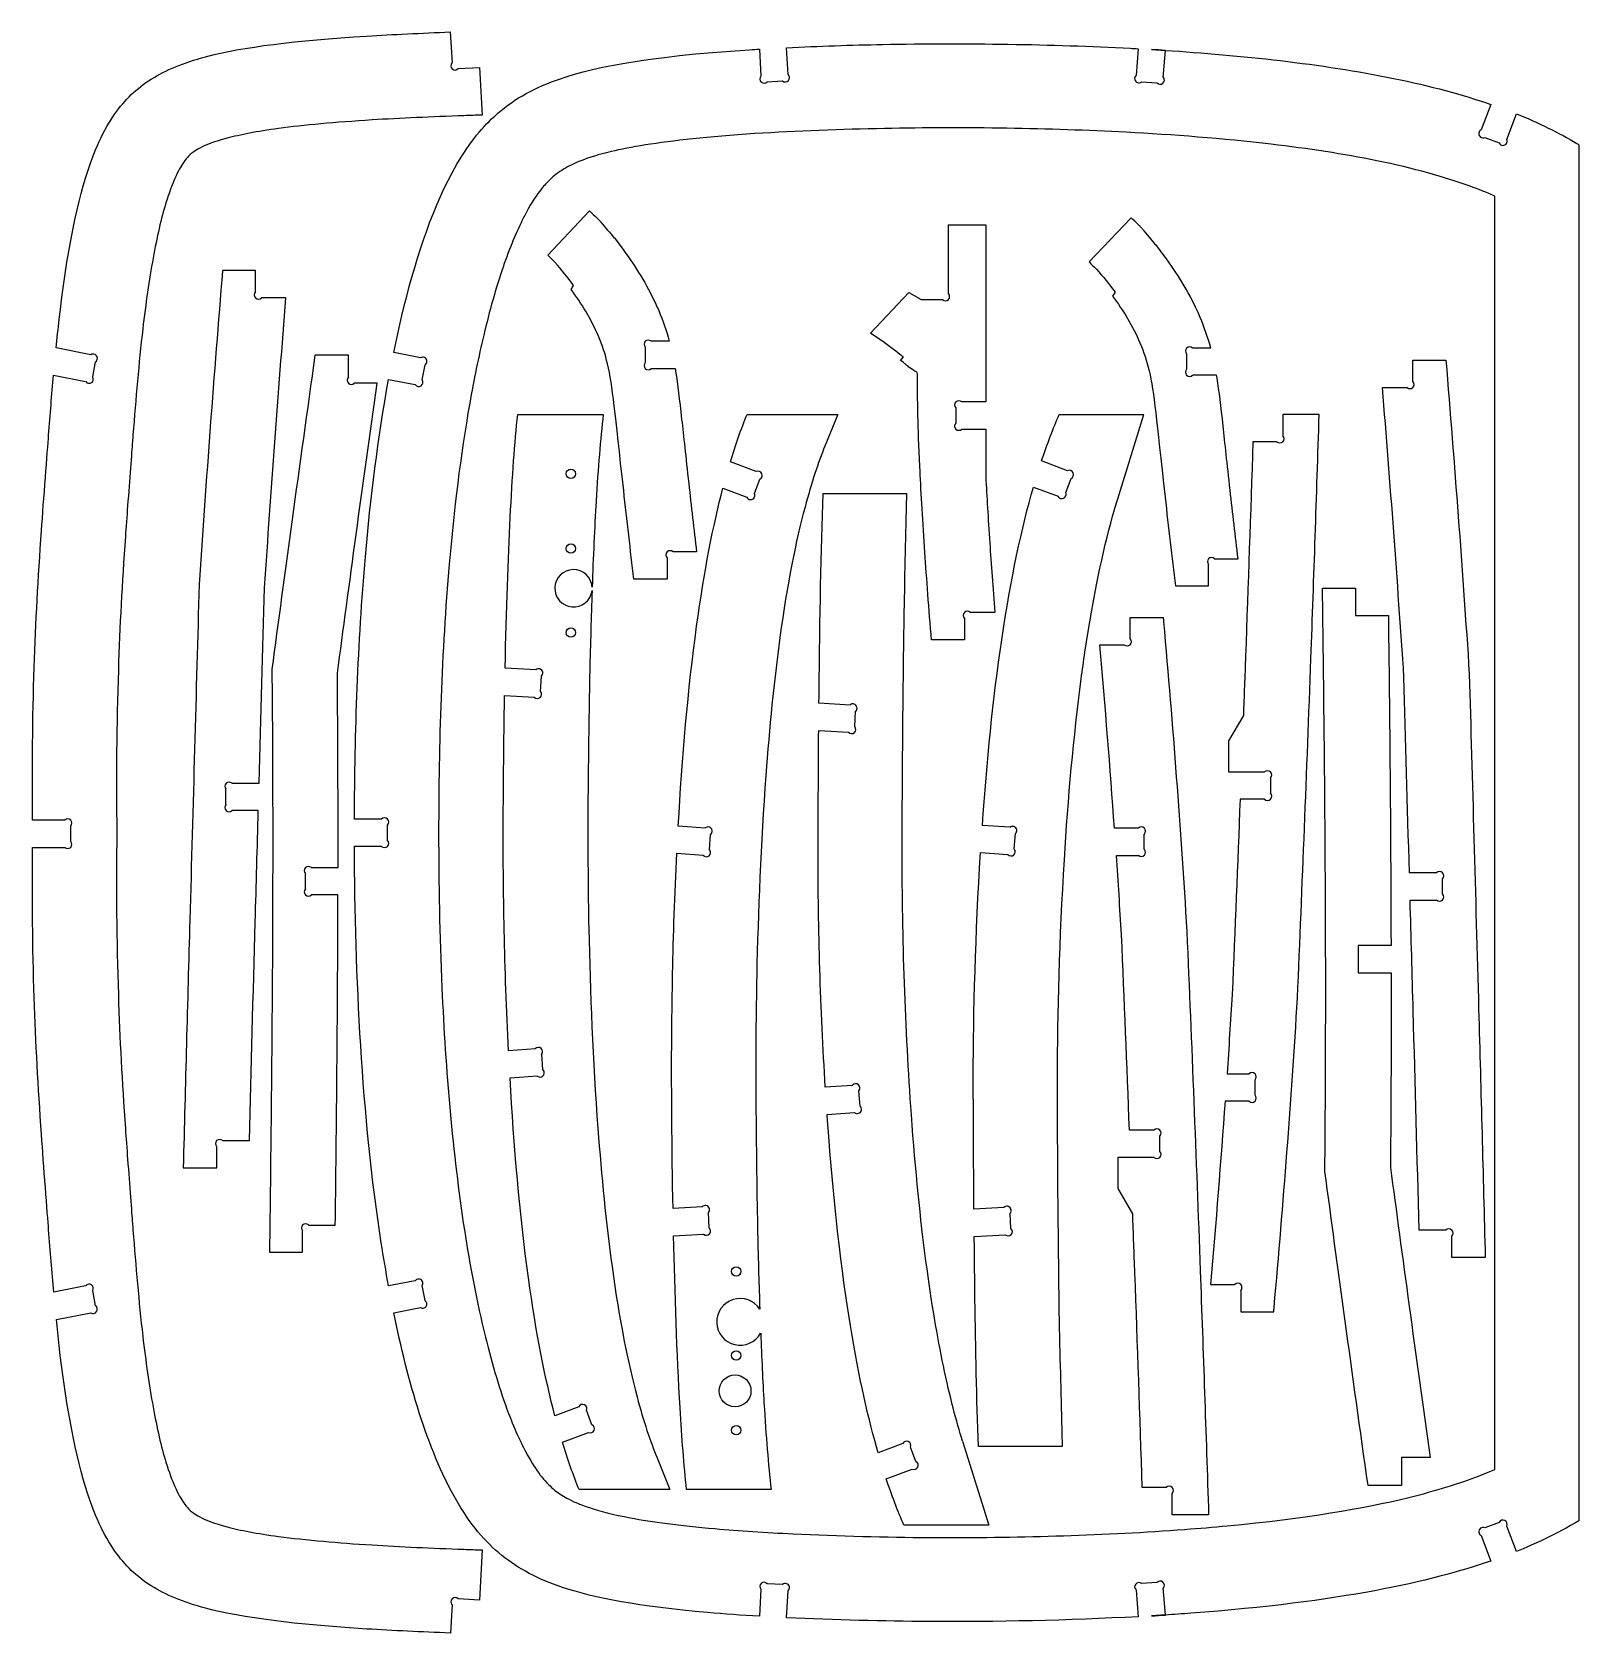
# Model space of a CAD drawing. Header units: millimetres. Extents: x -602 to 449, y -603 to 485.
import ezdxf

# ---------------------------------------------------------------- set-up
doc = ezdxf.new("R2010")
doc.units = ezdxf.units.MM
doc.layers.get('0').update_dxf_attribs({"linetype": 'CONTINUOUS'})

msp = doc.modelspace()

# ---------------------------------------------------------------- linework, layer by layer
for p, q in [((-317.6, 484.8), (-316.4, 463.8)), ((-107.6, 473.1), (-106.6, 454.8)), ((-88.1, 455.8), (-89.1, 474.1)), ((149.7, 473.4), (148.4, 455.3)), ((158.9, 472.9), (168.2, 472.2)), ((166.8, 453.9), (168.2, 472.2)), ((-312.2, 459.9), (-297.7, 460.7)), ((-297.7, 460.7), (-295.9, 428.3)), ((-102.3, 451), (-91.9, 451.6)), ((152.1, 451), (162.5, 450.2)), ((389.3, 435.6), (382.8, 418.3)), ((400.2, 411.8), (406.7, 429.2)), ((385.2, 413.1), (395, 409.5)), ((449.2, 408.2), (449.2, -526.7)), ((392.1, -491.8), (392.1, 373.3)), ((-251.4, 333.1), (-222.9, 363.2)), ((20.8, 307), (20.8, 353.8)), ((20.8, 353.8), (46.2, 353.8)), ((46.2, 353.8), (46.2, 233.5)), ((145, 358.6), (116.4, 328.5)), ((-206.2, 344.8), (-206.1, 344.9)), ((-206.1, 344.9), (-199.7, 336.3)), ((161.8, 340.3), (161.6, 340.2)), ((168.1, 331.7), (161.8, 340.3)), ((-449.9, 322.7), (-472.3, 322.7)), ((-449.9, 308.2), (-449.9, 322.7)), ((-32.1, 280.1), (-6, 307.7)), ((-6, 307.7), (1.1, 303.7)), ((-429.2, 304.1), (-445.9, 304.1)), ((3.8, 303), (16.8, 303)), ((-168.8, 274.7), (-181.1, 274.7)), ((-561.8, 265.5), (-585.4, 270.1)), ((-386.8, 265.3), (-409.5, 265.3)), ((-386.8, 250.3), (-386.8, 265.3)), ((-337.9, 263.4), (-356, 266.9)), ((-185.1, 270.6), (-185.1, 260.2)), ((-11.7, 261.6), (-9.8, 264)), ((182.7, 255.6), (182.7, 266)), ((186.8, 270.1), (199.1, 270.1)), ((336.4, 247.4), (336.4, 261.8)), ((336.4, 261.8), (358.8, 261.8)), ((-587.1, 251.5), (-565.3, 247.3)), ((-560.5, 250.5), (-558.6, 260.7)), ((-336.7, 248.4), (-334.7, 258.6)), ((-181.1, 256.2), (-164.8, 256.2)), ((203, 251.6), (186.8, 251.6)), ((-367.3, 246.2), (-382.8, 246.2)), ((-359.5, 248.7), (-341.4, 245.2)), ((315.7, 243.3), (332.4, 243.3)), ((25.9, 229.4), (25.9, 219)), ((46.2, 233.5), (30, 233.5)), ((-271.8, 224.9), (-213.7, 224.9)), ((-116, 224.9), (-54.3, 224.9)), ((-54.3, 224.9), (-63.1, 203.4)), ((96.1, 224.9), (153.6, 224.9)), ((135.9, 167.7), (153.6, 224.9)), ((248, 224.9), (248, 210.4)), ((272.7, 224.9), (248, 224.9)), ((30, 215), (46.2, 215)), ((46.2, 215), (46.2, 182.4)), ((244, 206.4), (227.7, 206.4)), ((-109.7, 186.1), (-127.3, 192.7)), ((101.8, 186.7), (84.1, 193.3)), ((-132.4, 174.8), (-116.1, 168.7)), ((-110.9, 171.1), (-107.3, 180.9)), ((78.6, 175.6), (95.3, 169.4)), ((100.5, 171.8), (104.2, 181.5)), ((-64.3, 171.3), (-7.5, 171.3)), ((-8.7, 114.2), (-7.5, 171.3)), ((-150.3, 131.5), (-166.3, 131.5)), ((-170.3, 127.5), (-170.3, 113)), ((197.5, 108.4), (197.5, 122.9)), ((201.6, 126.9), (217.6, 126.9)), ((-170.3, 113), (-192.9, 113)), ((175, 108.4), (197.5, 108.4)), ((275, 106.8), (297.4, 106.8)), ((297.4, 106.8), (297.4, 88.3)), ((52.4, 90.3), (35.8, 90.3)), ((297.4, 88.3), (319.7, 88.3)), ((31.7, 86.3), (31.7, 71.8)), ((144.3, 72.5), (144.3, 87)), ((144.3, 87), (166.7, 87)), ((9.3, 71.8), (9.3, 72)), ((31.7, 71.8), (9.3, 71.8)), ((123.7, 68.5), (140.3, 68.5)), ((-259.5, 51.4), (-280.3, 52.5)), ((-256.3, 36.7), (-255.7, 47.1)), ((-280.7, 34), (-260.6, 32.9)), ((-46, 27.5), (-67.1, 28.7)), ((-42.8, 12.8), (-42.2, 23.3)), ((221.2, 20.3), (211.2, 3.1)), ((-67.3, 10.1), (-47, 9)), ((211.2, 3.1), (211.2, -17.9)), ((211.2, -17.9), (235.6, -17.9)), ((-470, -40.1), (-470, -29.7)), ((-465.9, -25.6), (-447.5, -25.6)), ((239.7, -22), (239.7, -32.4)), ((235.6, -36.4), (219, -36.4)), ((-579.5, -50.7), (-601.4, -50.7)), ((-448, -44.2), (-465.9, -44.2)), ((-364.4, -50), (-382.7, -50)), ((-360.3, -64.5), (-360.3, -54)), ((62.5, -55.6), (43.9, -54.3)), ((-575.4, -65.2), (-575.4, -54.7)), ((-144.4, -56.1), (-162.7, -54.7)), ((-141.4, -70.8), (-140.7, -60.4)), ((65.5, -70.3), (66.3, -59.9)), ((149.9, -56.2), (133.6, -56.2)), ((153.9, -70.6), (153.9, -60.2)), ((-601.4, -69.2), (-579.5, -69.2)), ((-382.7, -68.5), (-364.4, -68.5)), ((-163.7, -73.2), (-145.7, -74.5)), ((42.6, -72.7), (61.2, -74.1)), ((134.9, -74.7), (149.9, -74.7)), ((-412, -83), (-393.8, -83)), ((352.4, -86.5), (334, -86.5)), ((-416, -97.5), (-416, -87.1)), ((356.5, -100.9), (356.5, -90.5)), ((-393.9, -101.5), (-412, -101.5)), ((334.5, -105), (352.4, -105)), ((321.5, -136), (299.3, -136)), ((299.3, -136), (299.3, -154.5)), ((299.3, -154.5), (321.6, -154.5)), ((-259.8, -206.1), (-278, -207.4)), ((-254.7, -220.2), (-255.5, -209.8)), ((-277, -225.9), (-258.5, -224.5)), ((210.1, -223.1), (225.1, -223.1)), ((229.1, -227.1), (229.1, -237.6)), ((-44.3, -230.9), (-62.8, -232.2)), ((-39.2, -245), (-40, -234.6)), ((-61.6, -250.7), (-43, -249.3)), ((225.1, -241.6), (208.8, -241.6)), ((-472.3, -268.4), (-454.1, -268.4)), ((160.5, -261.3), (143.8, -261.3)), ((164.5, -275.8), (164.5, -265.3)), ((-476.3, -286.9), (-476.3, -272.5)), ((136.1, -279.8), (160.5, -279.8)), ((136.1, -300.9), (136.1, -279.8)), ((-499, -286.9), (-476.3, -286.9)), ((146, -318.1), (136.1, -300.9)), ((-146.5, -313.5), (-166.2, -314.6)), ((58.4, -314), (38.2, -315.1)), ((-413.9, -325.8), (-395.7, -325.8)), ((-141.7, -327.7), (-142.2, -317.3)), ((63.3, -328.2), (62.7, -317.8)), ((-418, -344.3), (-418, -329.9)), ((-165.9, -333.1), (-145.5, -332)), ((38.4, -333.6), (59.4, -332.4)), ((358.8, -329.3), (340.6, -329.3)), ((362.8, -347.8), (362.8, -333.3)), ((-440.4, -344.3), (-418, -344.3)), ((385.5, -347.8), (362.8, -347.8)), ((-565.3, -367.2), (-587, -371.4)), ((-341.4, -363.7), (-359.5, -367.2)), ((-334.7, -377.1), (-336.7, -366.9)), ((198.9, -366.2), (215.4, -366.2)), ((-558.6, -380.7), (-560.5, -370.4)), ((219.5, -370.3), (219.5, -384.7)), ((-585.2, -389.9), (-561.8, -385.4)), ((-356, -385.4), (-337.9, -381.9)), ((219.5, -384.7), (241.9, -384.7)), ((96.8, -419.1), (98, -476.2)), ((-230.2, -449.3), (-246.5, -455.4)), ((-221.4, -461.5), (-225, -451.7)), ((-241.4, -473.3), (-223.7, -466.7)), ((-10.2, -474.3), (-26.9, -480.6)), ((-1.3, -486.5), (-5, -476.7)), ((30.4, -472.6), (48.2, -529.8)), ((98, -476.2), (41.2, -476.2)), ((-177.1, -484), (-168.4, -505.5)), ((348.1, -483.8), (328.6, -483.8)), ((328.6, -483.8), (328.6, -502.8)), ((-21.4, -498.3), (-3.7, -491.7)), ((-168.4, -505.5), (-230.1, -505.5)), ((-99.6, -505.5), (-157.1, -505.5)), ((168.8, -504.1), (152.5, -504.1)), ((172.8, -522.6), (172.8, -508.1)), ((328.6, -502.8), (305.9, -502.8)), ((48.2, -529.8), (-9.4, -529.8)), ((197.6, -522.6), (172.8, -522.6)), ((395, -527.9), (385.2, -531.6)), ((406.7, -547.7), (400.2, -530.3)), ((382.8, -536.8), (389.3, -554.1)), ((-295.9, -546.5), (-297.8, -580.6)), ((-106.6, -573.3), (-107.6, -591.6)), ((-91.9, -570.1), (-102.3, -569.5)), ((-89.1, -592.6), (-88.1, -574.3)), ((148.4, -573.8), (149.7, -591.9)), ((162.5, -568.7), (152.1, -569.4)), ((168.2, -590.7), (166.8, -572.4)), ((-316.4, -583.7), (-317.5, -603)), ((-297.8, -580.6), (-312.2, -579.8)), ((168.2, -590.7), (158.9, -591.4))]:
    msp.add_line(p, q)
for centre, radius in [((-235.6, 184.6), 3.18), ((-235.6, 133.8), 3.18), ((-235.6, 76.7), 3.18), ((-123.3, -357.3), 3.18), ((-123.3, -414.4), 3.18), ((-124.1, -438.5), 10.8), ((-123.3, -465.2), 3.18)]:
    msp.add_circle(centre, radius)
for centre, radius, start, end in [((-314.3, 461.8), 2.86, 138.1088, 318.1088), ((-104.4, 452.9), 2.86, 138.1088, 318.1088), ((-90, 453.7), 2.86, -131.8912, 48.1088), ((150.2, 453.1), 2.86, 130.858, 310.858), ((164.7, 452.1), 2.86, -139.142, 40.858), ((384, 415.7), 2.86, 114.512, 294.512), ((397.6, 410.6), 2.86, -155.488, 24.512), ((-447.9, 306.2), 2.86, 135, 315), ((18.8, 305), 2.86, -135, 45), ((3.1, 305.8), 2.86, 225.9066, 284.6978), ((-183.1, 272.6), 2.86, 45, 225), ((-560.2, 263.1), 2.86, -55.9611, 124.0389), ((-336.3, 261), 2.86, -55.9611, 124.0389), ((184.7, 268), 2.86, 45, 225), ((-562.9, 248.9), 2.86, -145.9611, 34.0389), ((-384.8, 248.2), 2.86, 135, 315), ((-183.1, 258.2), 2.86, 135, 315), ((184.7, 253.6), 2.86, 135, 315), ((-339, 246.8), 2.86, -145.9611, 34.0389), ((334.4, 245.3), 2.86, -135, 45), ((27.9, 231.4), 2.86, 45, 225), ((27.9, 217), 2.86, 135, 315), ((246, 208.4), 2.86, -135, 45), ((-108.5, 183.5), 2.86, -65.488, 114.512), ((103, 184.1), 2.86, -65.488, 114.512), ((-113.5, 169.9), 2.86, -155.488, 24.512), ((97.9, 170.6), 2.86, -155.488, 24.512), ((-168.3, 129.5), 2.86, 45, 225), ((199.6, 124.9), 2.86, 45, 225), ((-233.9, 106.8), 12.7, 3.4758, 352.5105), ((33.7, 88.3), 2.86, 45, 225), ((142.3, 70.5), 2.86, -135, 45), ((-257.6, 49.3), 2.86, -48.1088, 131.8912), ((-258.4, 34.8), 2.86, -138.1088, 41.8912), ((-44.1, 25.4), 2.86, -48.1088, 131.8912), ((-44.9, 10.9), 2.86, -138.1088, 41.8912), ((237.6, -20), 2.86, -45, 135), ((-467.9, -27.7), 2.86, 45, 225), ((237.6, -34.4), 2.86, -135, 45), ((-467.9, -42.1), 2.86, 135, 315), ((-577.5, -52.7), 2.86, -45, 135), ((-362.3, -52), 2.86, -45, 135), ((-577.5, -67.2), 2.86, -135, 45), ((-362.3, -66.5), 2.86, -135, 45), ((-142.5, -58.2), 2.86, -49.142, 130.858), ((64.4, -57.8), 2.86, -49.142, 130.858), ((151.9, -58.2), 2.86, -45, 135), ((-143.6, -72.7), 2.86, -139.142, 40.858), ((63.4, -72.2), 2.86, -139.142, 40.858), ((151.9, -72.6), 2.86, -135, 45), ((-414, -85), 2.86, 45, 225), ((354.5, -88.5), 2.86, -45, 135), ((-414, -99.5), 2.86, 135, 315), ((354.5, -102.9), 2.86, -135, 45), ((-257.7, -208), 2.86, -40.858, 139.142), ((-256.6, -222.4), 2.86, -130.858, 49.142), ((227.1, -225.1), 2.86, -45, 135), ((-42.1, -232.7), 2.86, -40.858, 139.142), ((227.1, -239.6), 2.86, -135, 45), ((-41.1, -247.2), 2.86, -130.858, 49.142), ((162.5, -263.3), 2.86, -45, 135), ((-474.3, -270.5), 2.86, 45, 225), ((162.5, -277.8), 2.86, -135, 45), ((-144.3, -315.4), 2.86, -41.8912, 138.1088), ((60.6, -315.9), 2.86, -41.8912, 138.1088), ((-415.9, -327.8), 2.86, 45, 225), ((-143.6, -329.9), 2.86, -131.8912, 48.1088), ((61.4, -330.3), 2.86, -131.8912, 48.1088), ((360.8, -331.3), 2.86, -45, 135), ((-562.9, -368.8), 2.86, -34.0389, 145.9611), ((-339, -365.3), 2.86, -34.0389, 145.9611), ((217.4, -368.2), 2.86, -45, 135), ((-560.2, -383), 2.86, -124.0389, 55.9611), ((-336.3, -379.5), 2.86, -124.0389, 55.9611), ((-120.7, -391.6), 15.9, 32.917, 331.2407), ((-227.6, -450.5), 2.86, -24.512, 155.488), ((-222.5, -464.1), 2.86, -114.512, 65.488), ((-7.6, -475.5), 2.86, -24.512, 155.488), ((-2.5, -489.1), 2.86, -114.512, 65.488), ((170.8, -506.1), 2.86, -45, 135), ((384, -534.2), 2.86, 65.488, 245.488), ((397.6, -529.1), 2.86, -24.512, 155.488), ((-104.4, -571.4), 2.86, 41.8912, 221.8912), ((-90, -572.2), 2.86, -48.1088, 131.8912), ((150.2, -571.6), 2.86, 49.142, 229.142), ((164.7, -570.6), 2.86, -40.858, 139.142), ((-314.3, -581.8), 2.86, 41.8912, 221.8912)]:
    msp.add_arc(centre, radius, start, end)
for points, knots in [([(-585.4, 270.1), (-584.7, 276.6), (-584, 283.1), (-579.2, 325), (-573.7, 358.4), (-559.6, 404.4), (-553, 418.4), (-538.7, 438.8), (-530.7, 446.5), (-510.9, 459), (-499, 463.9), (-458.2, 474.7), (-422.9, 479), (-356.5, 483.1), (-337.3, 484), (-317.6, 484.8)], [37.211519, 37.211519, 37.211519, 37.211519, 40.821208, 40.821208, 60.219131, 60.219131, 73.790394, 73.790394, 85.968636, 85.968636, 97.922551, 97.922551, 118.007167, 118.007167, 125.322477, 125.322477, 125.322477, 125.322477]), ([(-356, 266.9), (-354.3, 275.4), (-352.4, 283.9), (-342.1, 327.2), (-331, 362), (-307.5, 405.5), (-298.6, 417), (-278.3, 436.5), (-265.3, 444.5), (-223.7, 460.5), (-185.8, 468.1), (-112, 472.9), (-109.8, 473), (-107.6, 473.1)], [-324.467846, -324.467846, -324.467846, -324.467846, -316.8552, -316.8552, -284.719379, -284.719379, -265.259318, -265.259318, -240.966695, -240.966695, -203.553156, -203.553156, -202.38836, -202.38836, -202.38836, -202.38836]), ([(-89.1, 474.1), (-67.3, 475.2), (-45.1, 475.9), (32.8, 477.4), (90.9, 476.5), (146.2, 473.6), (147.9, 473.5), (149.7, 473.4)], [-199.223716, -199.223716, -199.223716, -199.223716, -188.133756, -188.133756, -158.571049, -158.571049, -157.622259, -157.622259, -157.622259, -157.622259]), ([(168.2, 472.3), (219, 469), (274.2, 463.3), (348.5, 448.1), (370.2, 442.2), (389.3, 435.6)], [-154.297578, -154.297578, -154.297578, -154.297578, -127.154419, -127.154419, -113.209609, -113.209609, -113.209609, -113.209609]), ([(-295.9, 428.3), (-300.1, 428.2), (-304.2, 428), (-308.3, 427.9), (-330.2, 427.1), (-351.5, 426.2), (-370.7, 425), (-396, 423.4), (-417.1, 421.5), (-434.2, 419.2), (-448.9, 417.2), (-460.5, 414.9), (-469.2, 412.6), (-475.8, 410.9), (-480.7, 409.2), (-484.3, 407.6), (-486.9, 406.4), (-488.8, 405.4), (-490.3, 404.4), (-492.4, 403.1), (-493.9, 401.9), (-495.4, 400.3), (-496.4, 399.3), (-497.5, 398), (-498.7, 396.3), (-500.4, 393.9), (-502.4, 390.4), (-504.7, 385.2), (-506.6, 380.9), (-508.7, 375.5), (-510.8, 368.7), (-514, 358.3), (-516.9, 345.4), (-519.5, 331.1), (-522.2, 316.4), (-524.5, 300.2), (-526.5, 283.1), (-529.2, 259.5), (-531.2, 236.1), (-533.2, 210.8), (-533.3, 209.4), (-533.4, 208), (-533.5, 206.6), (-534.1, 199), (-535.5, 180.3), (-536.8, 162.9), (-537.3, 155.4), (-537.9, 148.1), (-538.3, 142), (-540.6, 109.4), (-542.1, 81.9), (-543.1, 51.1), (-544.3, 14.2), (-544.6, -22.3), (-544.1, -59.1)], [-127.761722, -127.761722, -127.761722, -127.761722, -126.223006, -126.223006, -126.223006, -118.007167, -118.007167, -118.007167, -107.178969, -107.178969, -107.178969, -97.922551, -97.922551, -97.922551, -90.915688, -90.915688, -90.915688, -85.968636, -85.968636, -85.968636, -78.827366, -78.827366, -78.827366, -73.790394, -73.790394, -73.790394, -66.397214, -66.397214, -66.397214, -60.219131, -60.219131, -60.219131, -50.65575, -50.65575, -50.65575, -40.821208, -40.821208, -40.821208, -27.227426, -27.227426, -27.227426, -26.482958, -26.482958, -26.482958, -22.446281, -22.446281, -22.446281, -20.702571, -20.702571, -20.702571, -11.29221, -11.29221, -11.29221, 0, 0, 0, 0]), ([(406.7, 429.2), (422, 423), (435.5, 416.3), (448.3, 408.7), (448.8, 408.4), (449.2, 408.2)], [-108.811677, -108.811677, -108.811677, -108.811677, -96.643262, -96.643262, -96.200431, -96.200431, -96.200431, -96.200431]), ([(392.1, 373.3), (386.8, 375.6), (381.2, 377.8), (375.2, 380), (357.9, 386.3), (337.2, 392.1), (311.8, 397.3), (289.5, 401.8), (265.1, 405.6), (240.2, 408.5), (207.1, 412.4), (173.1, 415), (141.5, 416.6), (89.4, 419.4), (32.6, 420.3), (-22.7, 419.2), (-51.6, 418.6), (-82.3, 417.5), (-110.6, 415.7), (-126.5, 414.7), (-140.5, 413.5), (-152.8, 412.2), (-177.5, 409.6), (-195.4, 406.6), (-208.4, 403.5), (-216.9, 401.5), (-223.3, 399.4), (-228.3, 397.5), (-233.4, 395.5), (-237.3, 393.6), (-240.6, 391.6), (-244.2, 389.4), (-247.1, 387.2), (-250, 384.4), (-251.8, 382.7), (-253.6, 380.7), (-255.7, 378.1), (-258.7, 374.3), (-262.2, 369.2), (-266.1, 362), (-266.7, 360.8), (-267.4, 359.5), (-268, 358.2), (-272.7, 348.9), (-277.4, 337.6), (-281.7, 325.1), (-286.6, 310.8), (-291, 295), (-294.8, 278.9), (-298.4, 264), (-301.6, 248.5), (-304.4, 232.5), (-310.7, 196.9), (-315.2, 159.3), (-318.3, 123.3), (-323.5, 63.7), (-325.5, 1.4), (-325.5, -59.2)], [106.616647, 106.616647, 106.616647, 106.616647, 111.89884, 111.89884, 111.89884, 127.154419, 127.154419, 127.154419, 140.646271, 140.646271, 140.646271, 158.571049, 158.571049, 158.571049, 188.133756, 188.133756, 188.133756, 203.553156, 203.553156, 203.553156, 212.205026, 212.205026, 212.205026, 229.526494, 229.526494, 229.526494, 240.966695, 240.966695, 240.966695, 252.475244, 252.475244, 252.475244, 265.259318, 265.259318, 265.259318, 273.115362, 273.115362, 273.115362, 284.719379, 284.719379, 284.719379, 286.708917, 286.708917, 286.708917, 300.78729, 300.78729, 300.78729, 316.8552, 316.8552, 316.8552, 331.645035, 331.645035, 331.645035, 364.715477, 364.715477, 364.715477, 419.390225, 419.390225, 419.390225, 419.390225]), ([(-222.9, 363.2), (-221.3, 361.6), (-219.6, 360), (-218, 358.4), (-217.5, 358), (-217, 357.5), (-216.5, 357)], [-0.6912287, -0.6912287, -0.6912287, -0.6912287, 0, 0, 0, 0.2063798, 0.2063798, 0.2063798, 0.2063798]), ([(-216.5, 357), (-216.1, 356.5), (-215.6, 356), (-215.2, 355.5), (-212.2, 352), (-209.2, 348.5), (-206.2, 344.8)], [-4.844965, -4.844965, -4.844965, -4.844965, -4.638749, -4.638749, -4.638749, -3.428442, -3.428442, -3.428442, -3.428442]), ([(151.4, 352.4), (150.9, 352.9), (150.4, 353.4), (149.9, 353.8), (148.2, 355.4), (146.6, 357), (145, 358.6)], [-0.2063798, -0.2063798, -0.2063798, -0.2063798, 0, 0, 0, 0.6912287, 0.6912287, 0.6912287, 0.6912287]), ([(161.6, 340.2), (158.7, 343.9), (155.7, 347.4), (152.7, 350.9), (152.3, 351.4), (151.8, 351.9), (151.4, 352.4)], [3.428442, 3.428442, 3.428442, 3.428442, 4.638749, 4.638749, 4.638749, 4.844965, 4.844965, 4.844965, 4.844965]), ([(-246.6, 328.4), (-246.6, 328.5), (-246.7, 328.5), (-246.7, 328.5), (-248.3, 330), (-249.8, 331.6), (-251.4, 333.1)], [-0.0139289, -0.0139289, -0.0139289, -0.0139289, 0, 0, 0, 0.657563, 0.657563, 0.657563, 0.657563]), ([(-233.8, 312.6), (-237.8, 318), (-242.1, 323.2), (-246.5, 328.3), (-246.5, 328.4), (-246.6, 328.4), (-246.6, 328.4)], [2.640141, 2.640141, 2.640141, 2.640141, 4.638749, 4.638749, 4.638749, 4.652667, 4.652667, 4.652667, 4.652667]), ([(-199.7, 336.3), (-191.9, 325.6), (-184.2, 313.6), (-177.9, 299.8), (-177.3, 298.4), (-176.6, 297), (-176, 295.5), (-173.1, 288.7), (-170.7, 281.7), (-168.8, 274.7)], [-46.825307, -46.825307, -46.825307, -46.825307, -35.528188, -35.528188, -35.528188, -34.369755, -34.369755, -34.369755, -28.934594, -28.934594, -28.934594, -28.934594]), ([(116.4, 328.5), (118, 327), (119.6, 325.4), (121.2, 323.9), (121.2, 323.9), (121.3, 323.9), (121.3, 323.8)], [-0.657563, -0.657563, -0.657563, -0.657563, 0, 0, 0, 0.0139289, 0.0139289, 0.0139289, 0.0139289]), ([(199.1, 270.1), (197.1, 277.1), (194.7, 284.1), (191.9, 290.9), (191.2, 292.4), (190.6, 293.8), (190, 295.2), (183.6, 309), (176, 321), (168.1, 331.7)], [28.934594, 28.934594, 28.934594, 28.934594, 34.369755, 34.369755, 34.369755, 35.528188, 35.528188, 35.528188, 46.825307, 46.825307, 46.825307, 46.825307]), ([(121.3, 323.8), (121.3, 323.8), (121.3, 323.8), (121.4, 323.7), (125.8, 318.6), (130.1, 313.4), (134.1, 308)], [-4.652667, -4.652667, -4.652667, -4.652667, -4.638749, -4.638749, -4.638749, -2.640141, -2.640141, -2.640141, -2.640141]), ([(-192.9, 113), (-195.2, 132.8), (-197.5, 152.8), (-205.8, 226.7), (-207.2, 244.1), (-212.3, 265.8), (-214.3, 271.9), (-221.8, 289.6), (-228.4, 300.2), (-235.5, 309.9)], [6.098477, 6.098477, 6.098477, 6.098477, 12.047649, 12.047649, 27.632777, 27.632777, 34.369755, 34.369755, 46.825307, 46.825307, 46.825307, 46.825307]), ([(132.4, 305.3), (139.5, 295.6), (146.1, 285), (153.6, 267.3), (155.6, 261.2), (160.7, 239.5), (162.1, 222.1), (170.3, 148.2), (172.6, 128.2), (175, 108.4)], [-46.825307, -46.825307, -46.825307, -46.825307, -34.369755, -34.369755, -27.632777, -27.632777, -12.047649, -12.047649, -6.098477, -6.098477, -6.098477, -6.098477]), ([(-9.8, 264), (-10.2, 264.2), (-10.5, 264.5), (-10.8, 264.7), (-14.1, 267.3), (-18.4, 270.6), (-24, 274.6), (-26.4, 276.2), (-29, 278), (-31.8, 279.9)], [0.90263039, 0.90263039, 0.90263039, 0.90263039, 0.9072794, 0.9072794, 0.9072794, 0.95420596, 0.95420596, 0.95420596, 0.9743692, 0.9743692, 0.9743692, 0.9743692]), ([(9, 75.6), (7.3, 97), (5.8, 116.8), (4.6, 134.7), (3.2, 155.8), (2.1, 174.2), (1.4, 189.6), (0.7, 203.5), (0.3, 214.9), (0.1, 223.9), (-0.1, 232.4), (-0.1, 238.7), (-0.1, 243.2), (-0.1, 245.4), (-0.1, 247.2), (-0.1, 248.6), (-0.1, 250.4), (-0.1, 251.5), (-0.2, 252.3), (-0.3, 253.1), (-0.4, 253.4), (-0.6, 253.6), (-0.9, 253.9), (-1.3, 254), (-2, 254.4), (-2.7, 254.8), (-3.8, 255.5), (-5.4, 256.7), (-6.9, 257.8), (-8.9, 259.5), (-11.7, 261.6)], [0.4261414, 0.4261414, 0.4261414, 0.4261414, 0.4833759, 0.4833759, 0.4833759, 0.5511471, 0.5511471, 0.5511471, 0.6122605, 0.6122605, 0.6122605, 0.6697045, 0.6697045, 0.6697045, 0.6982384, 0.6982384, 0.6982384, 0.7354423, 0.7354423, 0.7354423, 0.7746444, 0.7746444, 0.7746444, 0.8162294, 0.8162294, 0.8162294, 0.8607514, 0.8607514, 0.8607514, 0.9026304, 0.9026304, 0.9026304, 0.9026304]), ([(-601.4, -50.7), (-601.7, -16.2), (-601.4, 18.3), (-599.2, 84.5), (-597.6, 112.9), (-593.9, 166.4), (-591.3, 200), (-589.4, 224.8), (-588.3, 238.3), (-587.1, 251.5)], [0.925852, 0.925852, 0.925852, 0.925852, 11.29221, 11.29221, 20.702571, 20.702571, 26.482958, 26.482958, 33.802598, 33.802598, 33.802598, 33.802598]), ([(-164.8, 256.2), (-164.7, 255.5), (-164.6, 254.9), (-164.5, 254.2), (-163.1, 245.2), (-161.9, 235.3), (-160.4, 221.6), (-159.1, 210.2), (-157.6, 196.3), (-155.6, 178.1), (-153.9, 162.4), (-152.1, 146.9), (-150.3, 131.5)], [-24.265899, -24.265899, -24.265899, -24.265899, -23.79985, -23.79985, -23.79985, -17.362812, -17.362812, -17.362812, -12.047649, -12.047649, -12.047649, -7.429694, -7.429694, -7.429694, -7.429694]), ([(217.6, 126.9), (215.8, 142.3), (214, 157.8), (212.2, 173.5), (210.2, 191.7), (208.7, 205.6), (207.5, 217), (206, 230.7), (204.8, 240.6), (203.4, 249.6), (203.3, 250.3), (203.2, 250.9), (203, 251.6)], [7.429694, 7.429694, 7.429694, 7.429694, 12.047649, 12.047649, 12.047649, 17.362812, 17.362812, 17.362812, 23.79985, 23.79985, 23.79985, 24.265899, 24.265899, 24.265899, 24.265899]), ([(-382.7, -50), (-382.5, 9), (-380.4, 69.6), (-371.8, 167.6), (-366.8, 209), (-359.5, 248.7)], [-416.673778, -416.673778, -416.673778, -416.673778, -364.715477, -364.715477, -329.82459, -329.82459, -329.82459, -329.82459]), ([(-213.7, 224.9), (-215.6, 208), (-217.2, 188.6), (-218.5, 166.1), (-219.6, 147.8), (-220.5, 127.8), (-221.2, 107.6)], [-35.784659, -35.784659, -35.784659, -35.784659, -33.460825, -33.460825, -33.460825, -31.570529, -31.570529, -31.570529, -31.570529]), ([(258, -171.4), (261.2, -94.7), (264.3, -17.7), (269.1, 114.4), (271, 169.6), (272.7, 224.9)], [0, 0, 0, 0, 23.037149, 23.037149, 39.608113, 39.608113, 39.608113, 39.608113]), ([(-63.1, 203.4), (-67.6, 192.2), (-72.2, 178.7), (-76.6, 162), (-82.8, 139.1), (-88.6, 110.2), (-93.7, 73.3), (-97.7, 43.9), (-100.8, 12), (-103.2, -20.4), (-106.6, -66.4), (-108.5, -113.4), (-109.4, -156.1), (-109.9, -182.1), (-110.2, -208.7), (-110, -234.6), (-109.9, -252.6), (-109.7, -277.4), (-109.3, -304.7), (-109, -321.7), (-108.6, -340.1), (-108.1, -358.9), (-107.8, -366.9), (-107.6, -374.9), (-107.3, -383)], [0.272194, 0.272194, 0.272194, 0.272194, 4.595245, 4.595245, 4.595245, 10.523815, 10.523815, 10.523815, 15.258286, 15.258286, 15.258286, 21.980441, 21.980441, 21.980441, 26.069584, 26.069584, 26.069584, 28.8958, 28.8958, 28.8958, 30.658035, 30.658035, 30.658035, 31.407993, 31.407993, 31.407993, 31.407993]), ([(227.7, 206.4), (226.1, 157.8), (224.4, 109.3), (222.7, 60.7), (222.2, 47.3), (221.7, 33.8), (221.2, 20.3)], [-37.614169, -37.614169, -37.614169, -37.614169, -23.037149, -23.037149, -23.037149, -18.993571, -18.993571, -18.993571, -18.993571]), ([(-162.7, -54.7), (-160.1, -8.6), (-156.1, 38.2), (-145.1, 118.8), (-139, 149.5), (-132.4, 174.8)], [-17.082207, -17.082207, -17.082207, -17.082207, -10.523815, -10.523815, -4.746682, -4.746682, -4.746682, -4.746682]), ([(43.9, -54.3), (46.9, -11.5), (51.1, 31.7), (63.3, 114.1), (70.6, 147.9), (78.6, 175.6)], [-17.440121, -17.440121, -17.440121, -17.440121, -11.189874, -11.189874, -4.56853, -4.56853, -4.56853, -4.56853]), ([(46.2, 182.4), (46.9, 169.4), (47.8, 154.4), (48.9, 137.7), (49.9, 123.1), (51.1, 107.3), (52.4, 90.3)], [-0.5377862, -0.5377862, -0.5377862, -0.5377862, -0.4833759, -0.4833759, -0.4833759, -0.4362915, -0.4362915, -0.4362915, -0.4362915]), ([(-67.1, 28.7), (-67.1, 31), (-67.1, 33.3), (-66.5, 88), (-65.7, 132.6), (-64.3, 171.3)], [-60.246371, -60.246371, -60.246371, -60.246371, -59.794027, -59.794027, -49.613506, -49.613506, -49.613506, -49.613506]), ([(96.8, -419.1), (96.5, -404.5), (96.2, -389.9), (96, -375.3), (95.2, -319), (95, -258.9), (94.9, -235.6), (94.9, -232), (94.9, -228.4), (94.9, -224.9), (95, -183.2), (96.3, -131.2), (99.6, -77.6), (102.1, -36.2), (105.9, 6.1), (111, 45.3), (111.8, 51.4), (112.7, 57.4), (113.6, 63.4), (119.2, 101.6), (125.6, 131.7), (132.4, 155.7), (133.5, 159.9), (134.7, 163.9), (135.9, 167.7)], [-32.76125, -32.76125, -32.76125, -32.76125, -31.61434, -31.61434, -31.61434, -27.185321, -27.185321, -27.185321, -26.492244, -26.492244, -26.492244, -18.41099, -18.41099, -18.41099, -12.167579, -12.167579, -12.167579, -11.189874, -11.189874, -11.189874, -4.920049, -4.920049, -4.920049, -3.831289, -3.831289, -3.831289, -3.831289]), ([(-488.2, 109.3), (-490.2, 38.2), (-492.4, -41.6), (-496.1, -175), (-497.6, -230.8), (-499, -286.9)], [0, 0, 0, 0, 21.348592, 21.348592, 37.064255, 37.064255, 37.064255, 37.064255]), ([(30.4, -472.6), (26.3, -459.3), (21.8, -442.7), (17.4, -421.5), (9.3, -382.4), (1.2, -327.8), (-4.3, -250.7), (-8.5, -192.9), (-10.7, -129.8), (-10.6, -72.7), (-10.6, -64.5), (-10.5, -51.6), (-10.5, -38.5), (-10.4, -31.9), (-10.4, -25.1), (-10.4, -18.9), (-10.2, -1), (-10.1, 17.2), (-9.9, 35), (-9.6, 63.7), (-9.2, 90), (-8.7, 114.2)], [-118.151553, -118.151553, -118.151553, -118.151553, -106.006478, -106.006478, -106.006478, -83.664671, -83.664671, -83.664671, -66.912149, -66.912149, -66.912149, -64.508009, -64.508009, -64.508009, -63.287286, -63.287286, -63.287286, -59.794027, -59.794027, -59.794027, -54.190903, -54.190903, -54.190903, -54.190903]), ([(-221.3, 105.2), (-221.6, 96.2), (-221.9, 87.2), (-222.1, 78.3), (-222.7, 59.5), (-223.1, 41), (-223.3, 24.1), (-223.8, -3.2), (-224, -28), (-224.1, -46), (-224.2, -71.9), (-224, -98.5), (-223.5, -124.5), (-222.6, -167.2), (-220.7, -214.2), (-217.3, -260.2), (-214.9, -292.6), (-211.8, -324.5), (-207.7, -353.9), (-202.7, -390.8), (-196.8, -419.7), (-190.7, -442.6), (-186.3, -459.3), (-181.7, -472.8), (-177.1, -484)], [-31.495016, -31.495016, -31.495016, -31.495016, -30.658035, -30.658035, -30.658035, -28.8958, -28.8958, -28.8958, -26.069584, -26.069584, -26.069584, -21.980441, -21.980441, -21.980441, -15.258286, -15.258286, -15.258286, -10.523815, -10.523815, -10.523815, -4.595245, -4.595245, -4.595245, -0.272194, -0.272194, -0.272194, -0.272194]), ([(276.6, -289.5), (277.2, -220.7), (277.3, -151.3), (276.5, -19.5), (275.8, 43.6), (275, 106.8)], [0, 0, 0, 0, 20.620493, 20.620493, 39.540014, 39.540014, 39.540014, 39.540014]), ([(319.7, 88.3), (320.4, 31.4), (321, -25.5), (321.3, -82.3), (321.4, -100.2), (321.5, -118.1), (321.5, -136)], [-37.632902, -37.632902, -37.632902, -37.632902, -20.620493, -20.620493, -20.620493, -15.277135, -15.277135, -15.277135, -15.277135]), ([(166.7, 87), (166.8, 86), (166.9, 85.1), (173.3, 12.3), (178.5, -55.3), (182.8, -126.4)], [20.789828, 20.789828, 20.789828, 20.789828, 21.070959, 21.070959, 42.293969, 42.293969, 42.293969, 42.293969]), ([(-438.8, 51.9), (-438.1, -16.8), (-438.1, -86.2), (-438.9, -218), (-439.6, -281.2), (-440.4, -344.3)], [0, 0, 0, 0, 20.620493, 20.620493, 39.540014, 39.540014, 39.540014, 39.540014]), ([(374.7, 48.5), (376.7, -22.7), (378.9, -102.4), (382.6, -235.8), (384.1, -291.6), (385.5, -347.8)], [0, 0, 0, 0, 21.348592, 21.348592, 37.064255, 37.064255, 37.064255, 37.064255]), ([(-278, -207.4), (-279.4, -179.4), (-280.4, -151.9), (-281.5, -99.7), (-281.7, -73), (-281.5, -26.2), (-281.2, 2.2), (-280.7, 33.1), (-280.7, 33.5), (-280.7, 34)], [17.971548, 17.971548, 17.971548, 17.971548, 21.981148, 21.981148, 26.020788, 26.020788, 29.220151, 29.220151, 29.268805, 29.268805, 29.268805, 29.268805]), ([(-62.8, -232.2), (-66.1, -179.4), (-67.8, -123.9), (-67.7, -60), (-67.6, -37.2), (-67.4, -9.1), (-67.4, 0.5), (-67.3, 10.1)], [-81.557292, -81.557292, -81.557292, -81.557292, -66.912149, -66.912149, -63.287286, -63.287286, -61.43916, -61.43916, -61.43916, -61.43916]), ([(-454.1, -268.4), (-452.8, -219), (-451.5, -169.6), (-450.1, -119.7), (-449.4, -94.7), (-448.7, -69.4), (-448, -44.2)], [-35.227589, -35.227589, -35.227589, -35.227589, -21.348592, -21.348592, -21.348592, -14.401348, -14.401348, -14.401348, -14.401348]), ([(-544.1, -59.1), (-544.6, -95.9), (-544.3, -132.5), (-543.1, -169.3), (-542.1, -200.1), (-540.6, -227.6), (-538.3, -260.3), (-537.9, -266.3), (-537.3, -273.6), (-536.8, -281.1), (-535.5, -298.5), (-534.1, -317.2), (-533.5, -324.8), (-533.4, -326.2), (-533.3, -327.6), (-533.2, -329), (-531.2, -354.4), (-529.2, -377.7), (-526.5, -401.3), (-524.5, -418.4), (-522.2, -434.7), (-519.5, -449.4), (-516.9, -463.7), (-514, -476.5), (-510.8, -487), (-508.7, -493.7), (-506.6, -499.2), (-504.7, -503.5), (-502.4, -508.6), (-500.4, -512.1), (-498.7, -514.6), (-497.5, -516.2), (-496.4, -517.5), (-495.4, -518.6), (-493.9, -520.1), (-492.4, -521.3), (-490.3, -522.7), (-488.8, -523.6), (-486.9, -524.7), (-484.3, -525.8), (-480.7, -527.4), (-475.8, -529.1), (-469.2, -530.9), (-460.5, -533.2), (-448.9, -535.4), (-434.2, -537.4), (-425.2, -538.6), (-415, -539.7), (-403.7, -540.7)], [0, 0, 0, 0, 11.29221, 11.29221, 11.29221, 20.702571, 20.702571, 20.702571, 22.446281, 22.446281, 22.446281, 26.482958, 26.482958, 26.482958, 27.227426, 27.227426, 27.227426, 40.821208, 40.821208, 40.821208, 50.65575, 50.65575, 50.65575, 60.219131, 60.219131, 60.219131, 66.397214, 66.397214, 66.397214, 73.790394, 73.790394, 73.790394, 78.827366, 78.827366, 78.827366, 85.968636, 85.968636, 85.968636, 90.915688, 90.915688, 90.915688, 97.922551, 97.922551, 97.922551, 107.178969, 107.178969, 107.178969, 112.914687, 112.914687, 112.914687, 112.914687]), ([(-325.5, -59.2), (-325.5, -93.7), (-324.9, -129.1), (-323.3, -164.6), (-320.8, -220.8), (-316, -277.1), (-308, -329.1), (-304.3, -353), (-299.6, -378.2), (-293.7, -402), (-289.1, -420.7), (-283.8, -438.5), (-278, -453.8), (-273.6, -465.4), (-268.9, -475.5), (-264.4, -483.4), (-261.1, -489.2), (-258.1, -493.6), (-255.4, -497), (-252.2, -500.9), (-249.5, -503.6), (-246.7, -505.9), (-244.3, -507.8), (-241.7, -509.6), (-238.4, -511.3), (-234.5, -513.5), (-229.6, -515.7), (-223.1, -517.8), (-216.2, -520.2), (-207.1, -522.5), (-195.1, -524.8), (-180.6, -527.5), (-161.9, -530), (-137.8, -532.1), (-121.3, -533.6), (-103.3, -534.7), (-84.8, -535.6), (-53.6, -537.1), (-21, -537.9), (7.7, -538.1), (10.6, -538.1), (13.5, -538.1), (16.4, -538.1), (70.1, -538.3), (128.2, -536.6), (181.2, -532.6), (191.3, -531.9), (201, -531), (210.2, -530.2), (263.8, -525.1), (303.2, -518.3), (332.6, -511.1), (352.8, -506.2), (368.3, -501.2), (380.9, -496.4), (383, -495.6), (385.3, -494.7), (387.6, -493.7), (389.1, -493.1), (390.5, -492.5), (392.1, -491.8)], [0.002064, 0.002064, 0.002064, 0.002064, 10.539444, 10.539444, 10.539444, 27.256157, 27.256157, 27.256157, 34.920231, 34.920231, 34.920231, 40.939958, 40.939958, 40.939958, 45.479122, 45.479122, 45.479122, 48.787926, 48.787926, 48.787926, 52.580744, 52.580744, 52.580744, 55.849575, 55.849575, 55.849575, 59.804626, 59.804626, 59.804626, 64.047129, 64.047129, 64.047129, 69.127166, 69.127166, 69.127166, 72.600553, 72.600553, 72.600553, 78.48906, 78.48906, 78.48906, 79.07629, 79.07629, 79.07629, 89.974, 89.974, 89.974, 92.04761, 92.04761, 92.04761, 104.065666, 104.065666, 104.065666, 112.312076, 112.312076, 112.312076, 113.731822, 113.731822, 113.731822, 114.616017, 114.616017, 114.616017, 114.616017]), ([(-587, -371.4), (-588.2, -357.6), (-589.4, -343.6), (-591.3, -318.2), (-593.9, -284.6), (-597.6, -231.1), (-599.2, -202.7), (-601.4, -137.1), (-601.7, -103.2), (-601.4, -69.2)], [-34.106131, -34.106131, -34.106131, -34.106131, -26.482958, -26.482958, -20.702571, -20.702571, -11.29221, -11.29221, -1.094088, -1.094088, -1.094088, -1.094088]), ([(-359.5, -367.2), (-361.3, -357.3), (-363, -347.4), (-377.8, -251.6), (-382.3, -156.8), (-382.7, -68.5)], [-30.183415, -30.183415, -30.183415, -30.183415, -27.256157, -27.256157, -0.922958, -0.922958, -0.922958, -0.922958]), ([(-166.2, -314.6), (-166.3, -311.6), (-166.4, -308.6), (-166.9, -278.1), (-167.1, -253.1), (-167.3, -208.4), (-167.1, -181.4), (-166, -128.9), (-165.1, -101.3), (-163.7, -73.2)], [-29.198299, -29.198299, -29.198299, -29.198299, -28.8958, -28.8958, -26.069584, -26.069584, -21.980441, -21.980441, -17.961381, -17.961381, -17.961381, -17.961381]), ([(38.2, -315.1), (37.9, -280.6), (37.8, -250.7), (37.7, -232.1), (37.7, -228.4), (37.8, -181.6), (39.2, -128.1), (42.6, -72.7)], [-30.011085, -30.011085, -30.011085, -30.011085, -27.185321, -27.185321, -26.492244, -26.492244, -18.343174, -18.343174, -18.343174, -18.343174]), ([(-395.7, -325.8), (-395, -268.9), (-394.4, -212.1), (-394.1, -155.2), (-394, -137.4), (-393.9, -119.5), (-393.9, -101.5)], [-37.632902, -37.632902, -37.632902, -37.632902, -20.620493, -20.620493, -20.620493, -15.277135, -15.277135, -15.277135, -15.277135]), ([(340.6, -329.3), (339.3, -279.8), (338, -230.4), (336.6, -180.5), (335.9, -155.5), (335.2, -130.2), (334.5, -105)], [-35.227589, -35.227589, -35.227589, -35.227589, -21.348592, -21.348592, -21.348592, -14.401348, -14.401348, -14.401348, -14.401348]), ([(182.8, -126.4), (186.1, -203.1), (189.1, -280.1), (193.9, -412.1), (195.8, -467.3), (197.6, -522.6)], [0, 0, 0, 0, 23.037149, 23.037149, 39.608113, 39.608113, 39.608113, 39.608113]), ([(241.9, -384.7), (241.9, -383.8), (242, -382.8), (248.5, -310), (253.7, -242.4), (258, -171.4)], [20.789828, 20.789828, 20.789828, 20.789828, 21.070959, 21.070959, 42.293969, 42.293969, 42.293969, 42.293969]), ([(-246.5, -455.4), (-253.2, -430.1), (-259.3, -399.4), (-270.4, -318.7), (-274.4, -272), (-277, -225.9)], [4.756507, 4.756507, 4.756507, 4.756507, 10.536137, 10.536137, 17.092368, 17.092368, 17.092368, 17.092368]), ([(-26.9, -480.6), (-39.5, -437), (-53.1, -368.7), (-61.4, -253.4), (-61.5, -252.1), (-61.6, -250.7)], [-115.834312, -115.834312, -115.834312, -115.834312, -83.664671, -83.664671, -83.276531, -83.276531, -83.276531, -83.276531]), ([(152.5, -504.1), (150.9, -455.6), (149.3, -407), (147.5, -358.5), (147, -345), (146.5, -331.6), (146, -318.1)], [-37.614169, -37.614169, -37.614169, -37.614169, -23.037149, -23.037149, -23.037149, -18.993571, -18.993571, -18.993571, -18.993571]), ([(-157.1, -505.5), (-158.8, -489), (-160.3, -470.6), (-163.7, -413.5), (-165, -371.3), (-165.9, -333.1)], [-35.512644, -35.512644, -35.512644, -35.512644, -33.460825, -33.460825, -29.80143, -29.80143, -29.80143, -29.80143]), ([(41.2, -476.2), (40, -443.8), (39.3, -409.7), (38.7, -362), (38.5, -347.6), (38.4, -333.6)], [-34.23774, -34.23774, -34.23774, -34.23774, -31.61434, -31.61434, -30.507971, -30.507971, -30.507971, -30.507971]), ([(-317.5, -603), (-337.2, -602.3), (-356.5, -601.4), (-422.9, -597.2), (-458.2, -592.9), (-499, -582.1), (-510.9, -577.2), (-530.7, -564.7), (-538.7, -557), (-553, -536.6), (-559.6, -522.7), (-573.7, -476.6), (-579.2, -443.2), (-584, -401.9), (-584.6, -395.9), (-585.2, -389.9)], [-125.333734, -125.333734, -125.333734, -125.333734, -118.007167, -118.007167, -97.922551, -97.922551, -85.968636, -85.968636, -73.790394, -73.790394, -60.219131, -60.219131, -40.821208, -40.821208, -37.515508, -37.515508, -37.515508, -37.515508]), ([(-107.6, -591.6), (-119.6, -590.9), (-131.5, -590.1), (-189.5, -585), (-219.5, -579.3), (-258.1, -566.4), (-271.4, -559.4), (-293.7, -541.3), (-304.2, -529.2), (-333.1, -478.3), (-346.6, -431.6), (-356, -385.4)], [-71.37566, -71.37566, -71.37566, -71.37566, -69.127166, -69.127166, -59.804626, -59.804626, -52.580744, -52.580744, -45.479122, -45.479122, -31.959896, -31.959896, -31.959896, -31.959896]), ([(-106.7, -399.2), (-106.1, -415.7), (-105.3, -431.7), (-104.5, -446.7), (-103.1, -469.2), (-101.5, -488.6), (-99.6, -505.5)], [31.915557, 31.915557, 31.915557, 31.915557, 33.460825, 33.460825, 33.460825, 35.784659, 35.784659, 35.784659, 35.784659]), ([(-403.7, -540.7), (-393.6, -541.6), (-382.6, -542.5), (-370.7, -543.2), (-351.5, -544.4), (-330.2, -545.4), (-308.3, -546.1), (-304.2, -546.3), (-300.1, -546.4), (-295.9, -546.5)], [112.914687, 112.914687, 112.914687, 112.914687, 118.007167, 118.007167, 118.007167, 126.223006, 126.223006, 126.223006, 127.761722, 127.761722, 127.761722, 127.761722]), ([(389.3, -554.1), (348.7, -568.1), (287.5, -582), (179.8, -590), (174, -590.4), (168.2, -590.8)], [-110.204337, -110.204337, -110.204337, -110.204337, -89.974, -89.974, -88.837357, -88.837357, -88.837357, -88.837357]), ([(149.7, -591.9), (102.3, -594.5), (53.1, -595.5), (-22.6, -595), (-56.3, -594.2), (-89.1, -592.6)], [-87.640961, -87.640961, -87.640961, -87.640961, -78.48906, -78.48906, -72.510206, -72.510206, -72.510206, -72.510206])]:
    msp.add_open_spline(points, degree=3, knots=knots)
for points in [[(168.2, 472.3), (165.1, 472.5), (162, 472.7), (158.9, 472.9)], [(-472.3, 322.7), (-478.1, 252.2), (-483.5, 181), (-488.2, 109.3)], [(-235.5, 309.9), (-235, 310.7), (-234.4, 311.6), (-233.8, 312.6)], [(134.1, 308), (133.5, 307), (132.9, 306.2), (132.4, 305.3)], [(-443.7, 107.2), (-439.4, 173.3), (-434.5, 239), (-429.2, 304.1)], [(-31.8, 279.9), (-31.9, 280), (-32, 280), (-32.1, 280.1)], [(-409.5, 265.3), (-420.2, 189.7), (-430.4, 114.3), (-438.8, 51.9)], [(358.8, 261.8), (364.6, 191.4), (370, 120.2), (374.7, 48.5)], [(-394.3, 49.1), (-386.4, 107.4), (-377.2, 176.4), (-367.3, 246.2)], [(330.3, 46.4), (325.9, 112.5), (321, 178.2), (315.7, 243.3)], [(-280.3, 52.5), (-278.6, 133.6), (-275.7, 186.8), (-271.8, 224.9)], [(-127.3, 192.7), (-123.7, 204.7), (-119.9, 215.3), (-116, 224.9)], [(84.1, 193.3), (88, 205), (92, 215.4), (96.1, 224.9)], [(-447.5, -25.6), (-446.2, 20), (-444.9, 65.1), (-443.7, 107.2)], [(9.3, 72), (9.2, 73.2), (9.1, 74.4), (9, 75.6)], [(133.6, -56.2), (130.7, -14.9), (127.4, 26.1), (123.7, 68.5)], [(-393.8, -83), (-393.8, -39), (-393.9, 5.2), (-394.3, 49.1)], [(334, -86.5), (332.7, -40.8), (331.4, 4.3), (330.3, 46.4)], [(219, -36.4), (217.3, -80.7), (215.4, -124.9), (213.6, -169.1)], [(138.4, -128.7), (137.3, -110.5), (136.2, -92.5), (134.9, -74.7)], [(143.8, -261.3), (142.1, -217.1), (140.3, -172.8), (138.4, -128.7)], [(321.6, -154.5), (321.6, -198.6), (321.5, -242.8), (321.1, -286.7)], [(213.6, -169.1), (212.5, -187.3), (211.3, -205.2), (210.1, -223.1)], [(208.8, -241.6), (205.8, -282.8), (202.6, -323.8), (198.9, -366.2)], [(305.9, -502.8), (295.2, -427.2), (285, -351.9), (276.6, -289.5)], [(321.1, -286.7), (329, -344.9), (338.2, -414), (348.1, -483.8)], [(-230.1, -505.5), (-234, -495.9), (-237.8, -485.3), (-241.4, -473.3)], [(-9.4, -529.8), (-13.7, -519.9), (-17.7, -509.4), (-21.4, -498.3)], [(449.2, -526.7), (433.6, -536), (418.9, -542.7), (406.7, -547.7)], [(158.9, -591.4), (162, -591.2), (165.1, -591), (168.2, -590.8)]]:
    msp.add_open_spline(points, degree=3)

doc.saveas('drawing.dxf')
